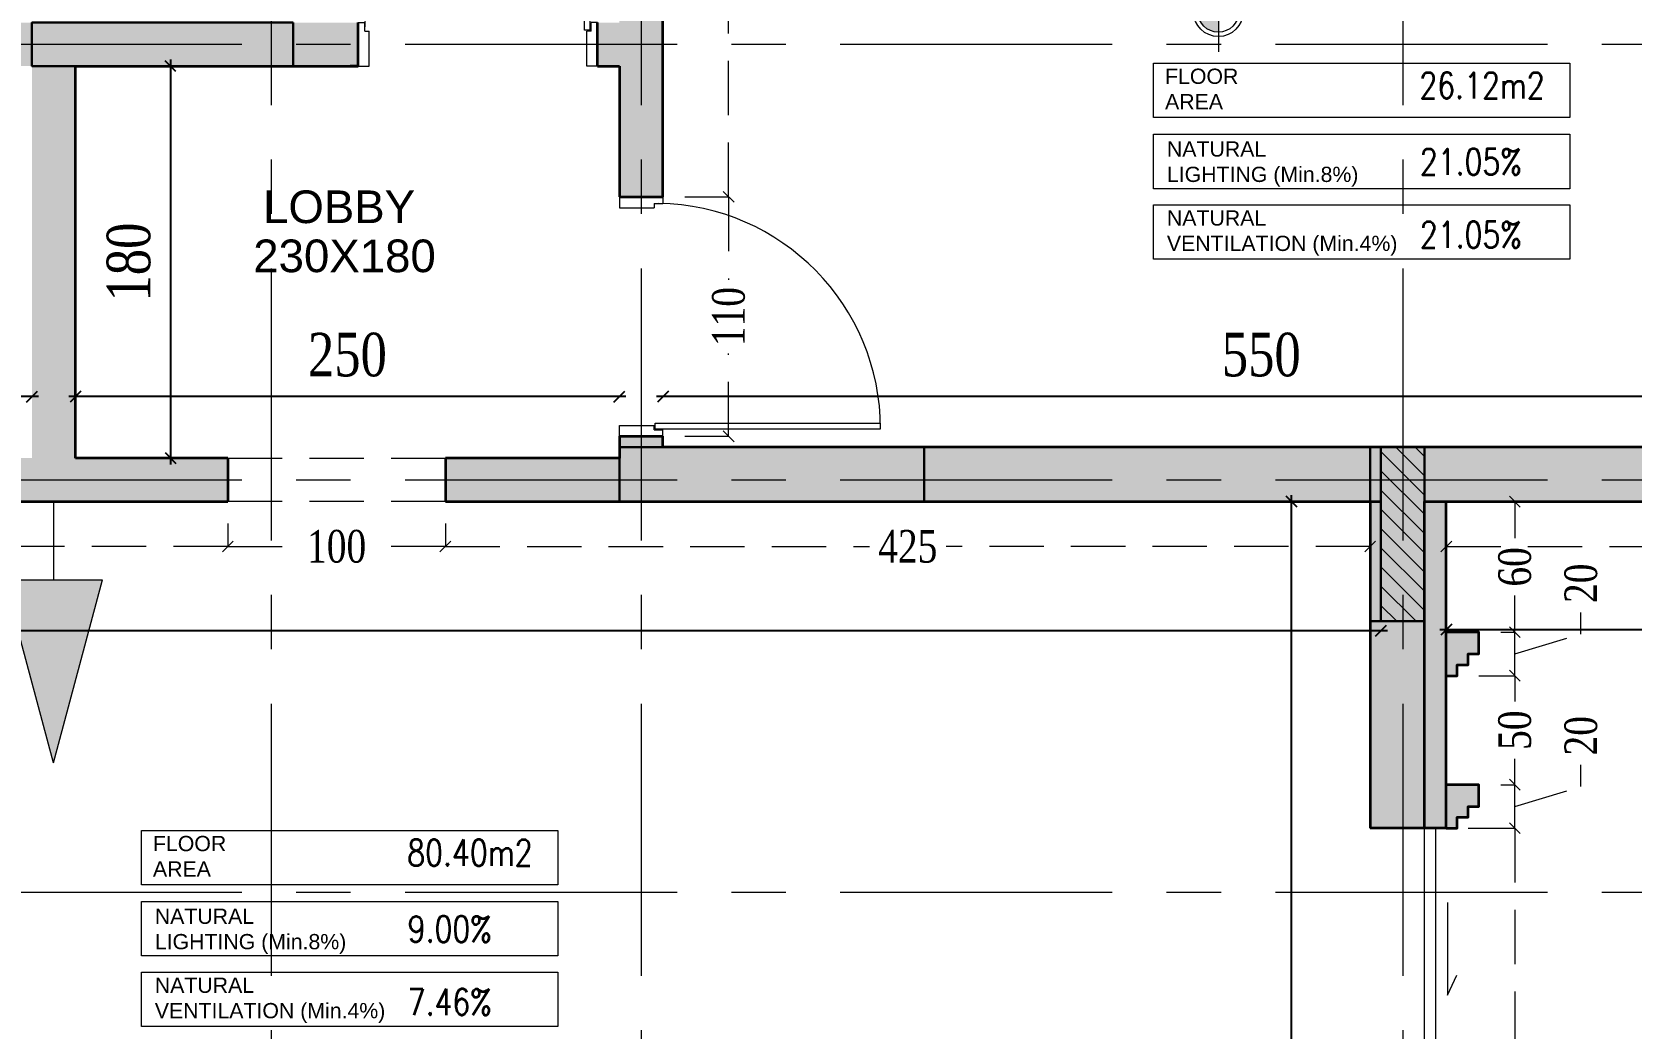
# Model space of a CAD drawing. Header units: inches. Extents: x -114 to 635, y -137 to 57.
# Drawn here: x 38.58 to 45.93, y 21.36 to 25.94 of the extents above; entities that cross this region are included whole.
import ezdxf
from ezdxf.enums import TextEntityAlignment as Align

# ---------------------------------------------------------------- set-up
doc = ezdxf.new("R2010")
doc.units = ezdxf.units.IN
doc.header["$MEASUREMENT"] = 0
doc.header["$PDMODE"] = 98
for name, pattern in [('( Hidden )', [0.375, 0.25, -0.125]), ('CENTER', [2, 1.25, -0.25, 0.25, -0.25]), ('CENTERX2', [4, 2.5, -0.5, 0.5, -0.5]), ('DASHED2', [0.375, 0.25, -0.125]), ('HIDDEN', [0.375, 0.25, -0.125])]:
    doc.linetypes.add(name, pattern=pattern)
doc.layers.get('0').update_dxf_attribs({"lineweight": 5})
doc.layers.get('Defpoints').update_dxf_attribs({"lineweight": 5})
for name, color, linetype, lineweight in [('.', 14, 'Continuous', 9), ('ARCHES', 1, 'HIDDEN', 5), ('COLUMNS HATCH', 1, 'Continuous', 5), ('DETAILS DIMENSION', 15, 'Continuous', 5), ('DOOR', 1, 'Continuous', 5), ('E-AX', 9, '( Hidden )', 0), ('E-C', 6, 'Continuous', 5), ('GENERAL TEXT', 4, 'Continuous', 5), ('HATCH', 15, 'Continuous', 0), ('LEVEL SYMBOL', 8, 'Continuous', 5), ('PROPOSED COLUMNS', 6, 'Continuous', 30), ('ROOM INFORMATION', 7, 'Continuous', 5), ('ROOMS DIMENSION', 3, 'Continuous', 5), ('TEXT ROOM INFORMATION', 1, 'Continuous', 5), ('WALL PROPOSED', 7, 'Continuous', 30), ('WINDOWS', 5, 'Continuous', 5)]:
    doc.layers.add(name, color=color, linetype=linetype, lineweight=lineweight)
doc.layers.add('ALARM', color=7, linetype='Continuous', lineweight=5, true_color=0xff0f0f)
doc.layers.add('AXIES', color=7, linetype='CENTER', lineweight=0, true_color=0x949596)
doc.styles.add('002-F.FLOOR PLAN$0$xref plans$0$ATTRIBUTE', font='BKANT.TTF')
doc.styles.add('ROMANS-TITLE', font='ROMANS.shx', dxfattribs={"width": 0.8})
doc.styles.add('ST', font='times.ttf', dxfattribs={"width": 0.8})
doc.styles.get("Standard").update_dxf_attribs({"font": 'arial.ttf'})
doc.styles.add('style4', font='times.ttf', dxfattribs={"width": 0.8})
doc.dimstyles.new('DIM100-2', dxfattribs={"dimtxt": 0.2, "dimasz": 0.05, "dimexe": 0.1, "dimexo": 0.1, "dimgap": 0.09, "dimtad": 1, "dimdec": 0, "dimlfac": 100, "dimzin": 0, "dimdsep": 46, "dimtxsty": 'style4', "dimblk1": 'OBLIQUE', "dimblk2": 'OBLIQUE', "dimsah": 1, "dimcen": 0.09, "dimdle": 0.03, "dimse1": 1, "dimse2": 1, "dimclrd": 256, "dimclrt": 256, "dimadec": 0, "dimazin": 0, "dimtfac": 1, "dimtdec": 0, "dimtix": 1, "dimtmove": 2, "dimatfit": 3, "dimldrblk": 'OBLIQUE', "dimfxl": 1, "dimtolj": 1, "dimtzin": 0, "dimarcsym": 0})
doc.dimstyles.new('RASH PLAN', dxfattribs={"dimtxt": 0.15, "dimasz": 0.05, "dimexe": 0, "dimexo": 0.1, "dimgap": 0.05, "dimtad": 0, "dimdec": 0, "dimlfac": 100, "dimzin": 0, "dimdsep": 46, "dimtxsty": 'ST', "dimblk": 'OBLIQUE', "dimcen": 0.09, "dimclrd": 200, "dimclre": 6, "dimclrt": 1, "dimadec": 0, "dimazin": 0, "dimtfac": 1, "dimtdec": 0, "dimtmove": 1, "dimatfit": 3, "dimldrblk": 'OBLIQUE', "dimfxl": 0, "dimtolj": 1, "dimtzin": 0, "dimlwd": -1, "dimlwe": -1, "dimarcsym": 0})

# ---------------------------------------------------------------- blocks, each defined once
blk = doc.blocks.new('_Oblique')
at = {"color": 0, "lineweight": -2}
blk.add_line((-0.5, -0.5), (0.5, 0.5), dxfattribs=at)
blk = doc.blocks.new('*D192')
at = {"layer": 'Defpoints', "color": 0, "transparency": 16777216}
for p in [(45.0787, 22.2791), (45.3938, 22.2791), (45.0787, 19.2799)]:
    blk.add_point(p, dxfattribs=at)
at = {"layer": 'DETAILS DIMENSION', "color": 6, "transparency": 16777216}
for p, q in [((45.1787, 22.2791), (45.3938, 22.2791)), ((45.1787, 19.2799), (45.3938, 19.2799))]:
    blk.add_line(p, q, dxfattribs=at)
at = {"layer": 'DETAILS DIMENSION', "color": 200, "linetype": 'DASHED2', "transparency": 16777216}
for p, q in [((45.3938, 22.2791), (45.3938, 20.9557)), ((45.3938, 19.2799), (45.3938, 20.6034))]:
    blk.add_line(p, q, dxfattribs=at)
at = {"layer": 'DETAILS DIMENSION', "color": 200, "transparency": 16777216, "xscale": 0.05, "yscale": 0.05, "zscale": 0.05}
for p, rotation in [((45.3938, 22.2791), 90), ((45.3938, 19.2799), 270)]:
    blk.add_blockref('_Oblique', p, dxfattribs=dict(at, rotation=rotation))
at = {"layer": 'DETAILS DIMENSION', "color": 1, "transparency": 16777216, "insert": (45.3938, 20.7795), "char_height": 0.15, "attachment_point": 5, "rotation": 90, "style": 'ST'}
blk.add_mtext('\\A1;300', dxfattribs=at)
blk = doc.blocks.new('*D193')
at = {"layer": 'Defpoints', "color": 0, "transparency": 16777216}
for p in [(45.2287, 22.4791), (45.3938, 22.4791), (45.0787, 22.2791)]:
    blk.add_point(p, dxfattribs=at)
at = {"layer": 'DETAILS DIMENSION', "color": 200, "linetype": 'DASHED2', "transparency": 16777216}
for p, q in [((45.6977, 22.4703), (45.6977, 22.5703)), ((45.3938, 22.2791), (45.3938, 22.4791)), ((45.3938, 22.3791), (45.6977, 22.4703))]:
    blk.add_line(p, q, dxfattribs=at)
at = {"layer": 'DETAILS DIMENSION', "color": 6, "transparency": 16777216}
for p, q in [((45.3287, 22.4791), (45.3938, 22.4791)), ((45.1787, 22.2791), (45.3938, 22.2791))]:
    blk.add_line(p, q, dxfattribs=at)
at = {"layer": 'DETAILS DIMENSION', "color": 200, "transparency": 16777216, "xscale": 0.05, "yscale": 0.05, "zscale": 0.05}
for p, rotation in [((45.3938, 22.4791), 90), ((45.3938, 22.2791), 270)]:
    blk.add_blockref('_Oblique', p, dxfattribs=dict(at, rotation=rotation))
at = {"layer": 'DETAILS DIMENSION', "color": 1, "transparency": 16777216, "insert": (45.6977, 22.7038), "char_height": 0.15, "attachment_point": 5, "rotation": 90, "style": 'ST'}
blk.add_mtext('\\A1;20', dxfattribs=at)
blk = doc.blocks.new('*D194')
at = {"layer": 'Defpoints', "color": 0, "transparency": 16777216}
for p in [(45.0787, 23.7796), (47.6785, 23.7796), (47.6785, 23.5732)]:
    blk.add_point(p, dxfattribs=at)
at = {"layer": 'DETAILS DIMENSION', "color": 6, "transparency": 16777216}
for p, q in [((45.0787, 23.6796), (45.0787, 23.5732)), ((47.6785, 23.6796), (47.6785, 23.5732))]:
    blk.add_line(p, q, dxfattribs=at)
at = {"layer": 'DETAILS DIMENSION', "color": 200, "linetype": 'DASHED2', "transparency": 16777216}
for p, q in [((45.0787, 23.5732), (46.2008, 23.5732)), ((47.6785, 23.5732), (46.5565, 23.5732))]:
    blk.add_line(p, q, dxfattribs=at)
at = {"layer": 'DETAILS DIMENSION', "color": 200, "transparency": 16777216, "xscale": 0.05, "yscale": 0.05, "zscale": 0.05, "rotation": 180}
blk.add_blockref('_Oblique', (45.0787, 23.5732), dxfattribs=at)
at = {"layer": 'DETAILS DIMENSION', "color": 200, "transparency": 16777216, "xscale": 0.05, "yscale": 0.05, "zscale": 0.05}
blk.add_blockref('_Oblique', (47.6785, 23.5732), dxfattribs=at)
at = {"layer": 'DETAILS DIMENSION', "color": 1, "transparency": 16777216, "insert": (46.3786, 23.5732), "char_height": 0.15, "attachment_point": 5, "style": 'ST'}
blk.add_mtext('\\A1;260', dxfattribs=at)
blk = doc.blocks.new('*D219')
at = {"layer": 'Defpoints', "color": 0, "transparency": 16777216}
for p in [(41.4786, 24.2618), (41.4786, 24.0296), (46.9785, 24.0296)]:
    blk.add_point(p, dxfattribs=at)
at = {"layer": 'ROOMS DIMENSION', "linetype": 'Continuous', "lineweight": -2, "transparency": 16777216}
blk.add_line((47.0085, 24.2618), (41.4486, 24.2618), dxfattribs=at)
at = {"layer": 'ROOMS DIMENSION', "lineweight": -2, "transparency": 16777216, "xscale": 0.05, "yscale": 0.05, "zscale": 0.05, "rotation": 180}
blk.add_blockref('_Oblique', (41.4786, 24.2618), dxfattribs=at)
at = {"layer": 'ROOMS DIMENSION', "lineweight": -2, "transparency": 16777216, "xscale": 0.05, "yscale": 0.05, "zscale": 0.05}
blk.add_blockref('_Oblique', (46.9785, 24.2618), dxfattribs=at)
at = {"layer": 'ROOMS DIMENSION', "transparency": 16777216, "insert": (44.2285, 24.4536), "char_height": 0.2, "attachment_point": 5, "style": 'style4'}
blk.add_mtext('\\A1;550', dxfattribs=at)
blk = doc.blocks.new('*D220')
at = {"layer": 'Defpoints', "color": 0, "transparency": 16777216}
for p in [(38.7789, 24.2618), (38.7789, 23.9796), (41.2786, 23.9796)]:
    blk.add_point(p, dxfattribs=at)
at = {"layer": 'ROOMS DIMENSION', "linetype": 'Continuous', "lineweight": -2, "transparency": 16777216}
blk.add_line((41.3086, 24.2618), (38.7489, 24.2618), dxfattribs=at)
at = {"layer": 'ROOMS DIMENSION', "lineweight": -2, "transparency": 16777216, "xscale": 0.05, "yscale": 0.05, "zscale": 0.05, "rotation": 180}
blk.add_blockref('_Oblique', (38.7789, 24.2618), dxfattribs=at)
at = {"layer": 'ROOMS DIMENSION', "lineweight": -2, "transparency": 16777216, "xscale": 0.05, "yscale": 0.05, "zscale": 0.05}
blk.add_blockref('_Oblique', (41.2786, 24.2618), dxfattribs=at)
at = {"layer": 'ROOMS DIMENSION', "transparency": 16777216, "insert": (40.0287, 24.4536), "char_height": 0.2, "attachment_point": 5, "style": 'style4'}
blk.add_mtext('\\A1;250', dxfattribs=at)
blk = doc.blocks.new('*D221')
at = {"layer": 'Defpoints', "color": 0, "transparency": 16777216}
for p in [(36.2784, 24.2618), (36.2784, 24.0296), (38.5789, 23.9796)]:
    blk.add_point(p, dxfattribs=at)
at = {"layer": 'ROOMS DIMENSION', "linetype": 'Continuous', "lineweight": -2, "transparency": 16777216}
blk.add_line((38.6089, 24.2618), (36.2484, 24.2618), dxfattribs=at)
at = {"layer": 'ROOMS DIMENSION', "lineweight": -2, "transparency": 16777216, "xscale": 0.05, "yscale": 0.05, "zscale": 0.05, "rotation": 180}
blk.add_blockref('_Oblique', (36.2784, 24.2618), dxfattribs=at)
at = {"layer": 'ROOMS DIMENSION', "lineweight": -2, "transparency": 16777216, "xscale": 0.05, "yscale": 0.05, "zscale": 0.05}
blk.add_blockref('_Oblique', (38.5789, 24.2618), dxfattribs=at)
at = {"layer": 'ROOMS DIMENSION', "transparency": 16777216, "insert": (37.4287, 24.4536), "char_height": 0.2, "attachment_point": 5, "style": 'style4'}
blk.add_mtext('\\A1;230', dxfattribs=at)
blk = doc.blocks.new('*D250')
at = {"layer": 'Defpoints', "color": 0, "transparency": 16777216}
for p in [(40.479, 23.7796), (44.7288, 23.7796), (40.479, 23.5732)]:
    blk.add_point(p, dxfattribs=at)
at = {"layer": 'DETAILS DIMENSION', "color": 6, "transparency": 16777216}
for p, q in [((40.479, 23.6796), (40.479, 23.5732)), ((44.7288, 23.6796), (44.7288, 23.5732))]:
    blk.add_line(p, q, dxfattribs=at)
at = {"layer": 'DETAILS DIMENSION', "color": 200, "linetype": 'DASHED2', "transparency": 16777216}
for p, q in [((40.479, 23.5732), (42.4282, 23.5732)), ((44.7288, 23.5732), (42.7795, 23.5732))]:
    blk.add_line(p, q, dxfattribs=at)
at = {"layer": 'DETAILS DIMENSION', "color": 200, "transparency": 16777216, "xscale": 0.05, "yscale": 0.05, "zscale": 0.05, "rotation": 180}
blk.add_blockref('_Oblique', (40.479, 23.5732), dxfattribs=at)
at = {"layer": 'DETAILS DIMENSION', "color": 200, "transparency": 16777216, "xscale": 0.05, "yscale": 0.05, "zscale": 0.05}
blk.add_blockref('_Oblique', (44.7288, 23.5732), dxfattribs=at)
at = {"layer": 'DETAILS DIMENSION', "color": 1, "transparency": 16777216, "insert": (42.6039, 23.5732), "char_height": 0.15, "attachment_point": 5, "style": 'ST'}
blk.add_mtext('\\A1;425', dxfattribs=at)
blk = doc.blocks.new('*D251')
at = {"layer": 'Defpoints', "color": 0, "transparency": 16777216}
for p in [(39.479, 23.7796), (40.479, 23.7796), (39.479, 23.5732)]:
    blk.add_point(p, dxfattribs=at)
at = {"layer": 'DETAILS DIMENSION', "color": 6, "transparency": 16777216}
for p, q in [((39.479, 23.6796), (39.479, 23.5732)), ((40.479, 23.6796), (40.479, 23.5732))]:
    blk.add_line(p, q, dxfattribs=at)
at = {"layer": 'DETAILS DIMENSION', "color": 200, "linetype": 'DASHED2', "transparency": 16777216}
for p, q in [((39.479, 23.5732), (39.8096, 23.5732)), ((40.479, 23.5732), (40.1483, 23.5732))]:
    blk.add_line(p, q, dxfattribs=at)
at = {"layer": 'DETAILS DIMENSION', "color": 200, "transparency": 16777216, "xscale": 0.05, "yscale": 0.05, "zscale": 0.05, "rotation": 180}
blk.add_blockref('_Oblique', (39.479, 23.5732), dxfattribs=at)
at = {"layer": 'DETAILS DIMENSION', "color": 200, "transparency": 16777216, "xscale": 0.05, "yscale": 0.05, "zscale": 0.05}
blk.add_blockref('_Oblique', (40.479, 23.5732), dxfattribs=at)
at = {"layer": 'DETAILS DIMENSION', "color": 1, "transparency": 16777216, "insert": (39.979, 23.5732), "char_height": 0.15, "attachment_point": 5, "style": 'ST'}
blk.add_mtext('\\A1;100', dxfattribs=at)
blk = doc.blocks.new('*D252')
at = {"layer": 'Defpoints', "color": 0, "transparency": 16777216}
for p in [(36.0784, 23.7796), (39.479, 23.7796), (36.0784, 23.5732)]:
    blk.add_point(p, dxfattribs=at)
at = {"layer": 'DETAILS DIMENSION', "color": 6, "transparency": 16777216}
for p, q in [((36.0784, 23.6796), (36.0784, 23.5732)), ((39.479, 23.6796), (39.479, 23.5732))]:
    blk.add_line(p, q, dxfattribs=at)
at = {"layer": 'DETAILS DIMENSION', "color": 200, "linetype": 'DASHED2', "transparency": 16777216}
for p, q in [((36.0784, 23.5732), (37.6026, 23.5732)), ((39.479, 23.5732), (37.9548, 23.5732))]:
    blk.add_line(p, q, dxfattribs=at)
at = {"layer": 'DETAILS DIMENSION', "color": 200, "transparency": 16777216, "xscale": 0.05, "yscale": 0.05, "zscale": 0.05, "rotation": 180}
blk.add_blockref('_Oblique', (36.0784, 23.5732), dxfattribs=at)
at = {"layer": 'DETAILS DIMENSION', "color": 200, "transparency": 16777216, "xscale": 0.05, "yscale": 0.05, "zscale": 0.05}
blk.add_blockref('_Oblique', (39.479, 23.5732), dxfattribs=at)
at = {"layer": 'DETAILS DIMENSION', "color": 1, "transparency": 16777216, "insert": (37.7787, 23.5732), "char_height": 0.15, "attachment_point": 5, "style": 'ST'}
blk.add_mtext('\\A1;340', dxfattribs=at)
blk = doc.blocks.new('*D311')
at = {"layer": 'Defpoints', "color": 0, "transparency": 16777216}
for p in [(31.3786, 23.7796), (44.7787, 23.7796), (44.7787, 23.1867)]:
    blk.add_point(p, dxfattribs=at)
at = {"layer": 'ROOMS DIMENSION', "linetype": 'Continuous', "lineweight": -2, "transparency": 16777216}
blk.add_line((31.3486, 23.1867), (44.8087, 23.1867), dxfattribs=at)
at = {"layer": 'ROOMS DIMENSION', "lineweight": -2, "transparency": 16777216, "xscale": 0.05, "yscale": 0.05, "zscale": 0.05, "rotation": 180}
blk.add_blockref('_Oblique', (31.3786, 23.1867), dxfattribs=at)
at = {"layer": 'ROOMS DIMENSION', "lineweight": -2, "transparency": 16777216, "xscale": 0.05, "yscale": 0.05, "zscale": 0.05}
blk.add_blockref('_Oblique', (44.7787, 23.1867), dxfattribs=at)
at = {"layer": 'ROOMS DIMENSION', "transparency": 16777216, "insert": (38.0787, 23.3785), "char_height": 0.2, "attachment_point": 5, "style": 'style4'}
blk.add_mtext('\\A1;1340', dxfattribs=at)
blk = doc.blocks.new('*D312')
at = {"layer": 'Defpoints', "color": 0, "transparency": 16777216}
for p in [(44.3676, 23.7796), (44.7787, 23.7796), (44.7787, 17.7794)]:
    blk.add_point(p, dxfattribs=at)
at = {"layer": 'ROOMS DIMENSION', "linetype": 'Continuous', "lineweight": -2, "transparency": 16777216}
blk.add_line((44.3676, 17.7494), (44.3676, 23.8096), dxfattribs=at)
at = {"layer": 'ROOMS DIMENSION', "lineweight": -2, "transparency": 16777216, "xscale": 0.05, "yscale": 0.05, "zscale": 0.05}
for p, rotation in [((44.3676, 23.7796), 90), ((44.3676, 17.7794), 270)]:
    blk.add_blockref('_Oblique', p, dxfattribs=dict(at, rotation=rotation))
at = {"layer": 'ROOMS DIMENSION', "transparency": 16777216, "insert": (44.1758, 20.7795), "char_height": 0.2, "attachment_point": 5, "rotation": 90, "style": 'style4'}
blk.add_mtext('\\A1;600', dxfattribs=at)
blk = doc.blocks.new('*D334')
at = {"layer": 'Defpoints', "color": 0, "transparency": 16777216}
for p in [(38.4202, 25.7801), (38.5789, 25.7801), (38.5789, 23.9796)]:
    blk.add_point(p, dxfattribs=at)
at = {"layer": 'ROOMS DIMENSION', "linetype": 'Continuous', "lineweight": -2, "transparency": 16777216}
blk.add_line((38.4202, 23.9496), (38.4202, 25.8101), dxfattribs=at)
at = {"layer": 'ROOMS DIMENSION', "lineweight": -2, "transparency": 16777216, "xscale": 0.05, "yscale": 0.05, "zscale": 0.05}
for p, rotation in [((38.4202, 25.7801), 90), ((38.4202, 23.9796), 270)]:
    blk.add_blockref('_Oblique', p, dxfattribs=dict(at, rotation=rotation))
at = {"layer": 'ROOMS DIMENSION', "transparency": 16777216, "insert": (38.2284, 24.8799), "char_height": 0.2, "attachment_point": 5, "rotation": 90, "style": 'style4'}
blk.add_mtext('\\A1;180', dxfattribs=at)
blk = doc.blocks.new('*D335')
at = {"layer": 'Defpoints', "color": 0, "transparency": 16777216}
for p in [(38.7789, 25.7801), (38.7789, 23.9796), (39.2155, 23.9796)]:
    blk.add_point(p, dxfattribs=at)
at = {"layer": 'ROOMS DIMENSION', "linetype": 'Continuous', "lineweight": -2, "transparency": 16777216}
blk.add_line((39.2155, 25.8101), (39.2155, 23.9496), dxfattribs=at)
at = {"layer": 'ROOMS DIMENSION', "lineweight": -2, "transparency": 16777216, "xscale": 0.05, "yscale": 0.05, "zscale": 0.05}
for p, rotation in [((39.2155, 25.7801), 90), ((39.2155, 23.9796), 270)]:
    blk.add_blockref('_Oblique', p, dxfattribs=dict(at, rotation=rotation))
at = {"layer": 'ROOMS DIMENSION', "transparency": 16777216, "insert": (39.0238, 24.8799), "char_height": 0.2, "attachment_point": 5, "rotation": 90, "style": 'style4'}
blk.add_mtext('\\A1;180', dxfattribs=at)
blk = doc.blocks.new('*D339')
at = {"layer": 'Defpoints', "color": 0, "transparency": 16777216}
for p in [(41.4786, 28.7794), (41.7806, 28.7794), (41.4786, 25.1795)]:
    blk.add_point(p, dxfattribs=at)
at = {"layer": 'DETAILS DIMENSION', "color": 6, "transparency": 16777216}
for p, q in [((41.5786, 28.7794), (41.7806, 28.7794)), ((41.5786, 25.1795), (41.7806, 25.1795))]:
    blk.add_line(p, q, dxfattribs=at)
at = {"layer": 'DETAILS DIMENSION', "color": 200, "linetype": 'DASHED2', "transparency": 16777216}
for p, q in [((41.7806, 28.7794), (41.7806, 27.1556)), ((41.7806, 25.1795), (41.7806, 26.8033))]:
    blk.add_line(p, q, dxfattribs=at)
at = {"layer": 'DETAILS DIMENSION', "color": 200, "transparency": 16777216, "xscale": 0.05, "yscale": 0.05, "zscale": 0.05}
for p, rotation in [((41.7806, 28.7794), 90), ((41.7806, 25.1795), 270)]:
    blk.add_blockref('_Oblique', p, dxfattribs=dict(at, rotation=rotation))
at = {"layer": 'DETAILS DIMENSION', "color": 1, "transparency": 16777216, "insert": (41.7806, 26.9795), "char_height": 0.15, "attachment_point": 5, "rotation": 90, "style": 'ST'}
blk.add_mtext('\\A1;360', dxfattribs=at)
blk = doc.blocks.new('*D340')
at = {"layer": 'Defpoints', "color": 0, "transparency": 16777216}
for p in [(41.4786, 25.1795), (41.4786, 24.0795), (41.7806, 24.0795)]:
    blk.add_point(p, dxfattribs=at)
at = {"layer": 'DETAILS DIMENSION', "color": 6, "transparency": 16777216}
for p, q in [((41.5786, 25.1795), (41.7806, 25.1795)), ((41.5786, 24.0795), (41.7806, 24.0795))]:
    blk.add_line(p, q, dxfattribs=at)
at = {"layer": 'DETAILS DIMENSION', "color": 200, "linetype": 'DASHED2', "transparency": 16777216}
for p, q in [((41.7806, 25.1795), (41.7806, 24.7988)), ((41.7806, 24.0795), (41.7806, 24.4601))]:
    blk.add_line(p, q, dxfattribs=at)
at = {"layer": 'DETAILS DIMENSION', "color": 200, "transparency": 16777216, "xscale": 0.05, "yscale": 0.05, "zscale": 0.05}
for p, rotation in [((41.7806, 25.1795), 90), ((41.7806, 24.0795), 270)]:
    blk.add_blockref('_Oblique', p, dxfattribs=dict(at, rotation=rotation))
at = {"layer": 'DETAILS DIMENSION', "color": 1, "transparency": 16777216, "insert": (41.7806, 24.6295), "char_height": 0.15, "attachment_point": 5, "rotation": 90, "style": 'ST'}
blk.add_mtext('\\A1;110', dxfattribs=at)
blk = doc.blocks.new('002-F.FLOOR PLAN$0$xref plans$0$LVL-PL')
h = blk.add_hatch(color=256)
h.paths.add_polyline_path([(0, 0.1233), (0, 0), (0.1233, 0, 0.414214)])
h.paths.add_polyline_path([(0, 0), (-0.1233, 0, 0.414214), (0, -0.1233)])
for p, q in [((0, 0.2424), (0, -0.2424)), ((0.2, 0), (-0.2424, 0)), ((0, 0), (0.8648, 0))]:
    blk.add_line(p, q)
for radius in [0.15, 0.1233]:
    blk.add_circle((0, 0), radius)
at = {"style": '002-F.FLOOR PLAN$0$xref plans$0$ATTRIBUTE', "width": 0.75, "flags": 12}
for tag, p in [('LEVEL', (0.517, 0.1508)), ('POSITION', (0.517, -0.1541))]:
    blk.add_attdef(tag, text='', height=0.2, dxfattribs=at).set_placement(p, align=Align.MIDDLE)
blk = doc.blocks.new('*U1151')
for p, q in [((1640, 63.6), (1640, 1096.8)), ((1665, 63.6), (1665, 1098.6)), ((600, 98.6), (630, 98.6)), ((630, 58.6), (630, 98.6)), ((1670, 58.6), (1670, 98.6)), ((1700, 98.6), (1670, 98.6)), ((630, 58.6), (650, 58.6)), ((650, -101.4), (650, 58.6)), ((1665, 63.6), (1640, 63.6)), ((1650, -101.4), (1650, 58.6)), ((1670, 58.6), (1650, 58.6)), ((600, -101.4), (650, -101.4)), ((1700, -101.4), (1650, -101.4))]:
    blk.add_line(p, q)
blk.add_arc((1665.1, 63.5), 1035.2, 90.00381, 179.16045)
blk = doc.blocks.new('*D945')
at = {"layer": 'Defpoints', "color": 0, "transparency": 16777216}
for p in [(45.0787, 23.7796), (50.3796, 23.7796), (50.3796, 23.1916)]:
    blk.add_point(p, dxfattribs=at)
at = {"layer": 'ROOMS DIMENSION', "linetype": 'Continuous', "lineweight": -2, "transparency": 16777216}
blk.add_line((45.0487, 23.1916), (50.4096, 23.1916), dxfattribs=at)
at = {"layer": 'ROOMS DIMENSION', "lineweight": -2, "transparency": 16777216, "xscale": 0.05, "yscale": 0.05, "zscale": 0.05, "rotation": 180}
blk.add_blockref('_Oblique', (45.0787, 23.1916), dxfattribs=at)
at = {"layer": 'ROOMS DIMENSION', "lineweight": -2, "transparency": 16777216, "xscale": 0.05, "yscale": 0.05, "zscale": 0.05}
blk.add_blockref('_Oblique', (50.3796, 23.1916), dxfattribs=at)
at = {"layer": 'ROOMS DIMENSION', "transparency": 16777216, "insert": (47.7292, 23.3833), "char_height": 0.2, "attachment_point": 5, "style": 'style4'}
blk.add_mtext('\\A1;530', dxfattribs=at)
blk = doc.blocks.new('DASLASDLASLDASLASDLASLQWELQWELQWELQWELQ')
at = {"layer": 'AXIES', "linetype": 'CENTERX2', "ltscale": 0.5}
for p, q in [((39.6784, -578.2063), (39.6784, -610.1736)), ((41.3786, -578.2063), (41.3786, -610.1736)), ((44.8787, -578.2063), (44.8787, -610.1736)), ((20.2934, -587.1767), (52.6834, -587.1767)), ((20.2934, -589.1776), (52.6834, -589.1776)), ((20.2934, -591.072), (52.6834, -591.072))]:
    blk.add_line(p, q, dxfattribs=at)
blk = doc.blocks.new('QWEQWLDASLLDLQLEQWLDASLELQWLQELQWLE')
at = {"layer": '.'}
h = blk.add_hatch(dxfattribs=at)
h.set_pattern_fill('ANSI31', color=9, scale=0.5, angle=90)
h.set_pattern_definition([(135, (-50.72994, 2.49188), (-0.044194174, -0.044194174), [])])
h.paths.add_polyline_path([(947.3902, -49.0705), (947.5903, -49.0705), (947.5903, -49.8705), (947.3902, -49.8705)])
at = {"layer": 'COLUMNS HATCH', "ltscale": 300}
for points in [[(942.3904, -47.12), (942.3904, -47.32), (941.1904, -47.32), (941.1904, -47.12)], [(945.2901, -49.0705), (945.2901, -49.3205), (943.8901, -49.3205), (943.8901, -49.0705)], [(947.3403, -49.0705), (947.5903, -49.0705), (947.5903, -49.8705), (947.3403, -49.8705)]]:
    blk.add_hatch(color=256, dxfattribs=at).paths.add_polyline_path(points)
at = {"layer": 'PROPOSED COLUMNS'}
for points in [[(942.3904, -47.12), (942.3904, -47.32), (941.1904, -47.32), (941.1904, -47.12)], [(945.2901, -49.0705), (945.2901, -49.3205), (943.8901, -49.3205), (943.8901, -49.0705)], [(947.3403, -49.0705), (947.5903, -49.0705), (947.5903, -49.8705), (947.3403, -49.8705)], [(947.3902, -49.0705), (947.5903, -49.0705), (947.5903, -49.8705), (947.3902, -49.8705)]]:
    blk.add_lwpolyline(points, close=True, dxfattribs=at)
blk = doc.blocks.new('Room Info')
at = {"layer": 'TEXT ROOM INFORMATION', "ltscale": 5}
for tag, p in [('FLR_AREA', (17, 833.5)), ('NAT_LIGHT', (19, 482.5)), ('NAT_VENT', (19, 147.5))]:
    blk.add_attdef(tag, p, '', height=180, dxfattribs=at)
blk = doc.blocks.new('*D1035')
at = {"layer": 'Defpoints', "color": 0, "transparency": 16777216}
for p in [(45.1288, 22.9796), (45.3938, 22.9796), (45.2287, 22.4791)]:
    blk.add_point(p, dxfattribs=at)
at = {"layer": 'DETAILS DIMENSION', "color": 6, "transparency": 16777216}
for p, q in [((45.2288, 22.9796), (45.3938, 22.9796)), ((45.3287, 22.4791), (45.3938, 22.4791))]:
    blk.add_line(p, q, dxfattribs=at)
at = {"layer": 'DETAILS DIMENSION', "color": 200, "linetype": 'DASHED2', "transparency": 16777216}
for p, q in [((45.3938, 22.9796), (45.3938, 22.8606)), ((45.3938, 22.4791), (45.3938, 22.5982))]:
    blk.add_line(p, q, dxfattribs=at)
at = {"layer": 'DETAILS DIMENSION', "color": 200, "transparency": 16777216, "xscale": 0.05, "yscale": 0.05, "zscale": 0.05}
for p, rotation in [((45.3938, 22.9796), 90), ((45.3938, 22.4791), 270)]:
    blk.add_blockref('_Oblique', p, dxfattribs=dict(at, rotation=rotation))
at = {"layer": 'DETAILS DIMENSION', "color": 1, "transparency": 16777216, "insert": (45.3938, 22.7294), "char_height": 0.15, "attachment_point": 5, "rotation": 90, "style": 'ST'}
blk.add_mtext('\\A1;50', dxfattribs=at)
blk = doc.blocks.new('*D1036')
at = {"layer": 'Defpoints', "color": 0, "transparency": 16777216}
for p in [(45.2288, 23.1796), (45.3938, 23.1796), (45.1288, 22.9796)]:
    blk.add_point(p, dxfattribs=at)
at = {"layer": 'DETAILS DIMENSION', "color": 200, "linetype": 'DASHED2', "transparency": 16777216}
for p, q in [((45.6977, 23.1708), (45.6977, 23.2708)), ((45.3938, 22.9796), (45.3938, 23.1796)), ((45.3938, 23.0796), (45.6977, 23.1708))]:
    blk.add_line(p, q, dxfattribs=at)
at = {"layer": 'DETAILS DIMENSION', "color": 6, "transparency": 16777216}
for p, q in [((45.3288, 23.1796), (45.3938, 23.1796)), ((45.2288, 22.9796), (45.3938, 22.9796))]:
    blk.add_line(p, q, dxfattribs=at)
at = {"layer": 'DETAILS DIMENSION', "color": 200, "transparency": 16777216, "xscale": 0.05, "yscale": 0.05, "zscale": 0.05}
for p, rotation in [((45.3938, 23.1796), 90), ((45.3938, 22.9796), 270)]:
    blk.add_blockref('_Oblique', p, dxfattribs=dict(at, rotation=rotation))
at = {"layer": 'DETAILS DIMENSION', "color": 1, "transparency": 16777216, "insert": (45.6977, 23.4043), "char_height": 0.15, "attachment_point": 5, "rotation": 90, "style": 'ST'}
blk.add_mtext('\\A1;20', dxfattribs=at)
blk = doc.blocks.new('*D1037')
at = {"layer": 'Defpoints', "color": 0, "transparency": 16777216}
for p in [(45.0787, 23.7796), (45.3938, 23.7796), (45.2288, 23.1796)]:
    blk.add_point(p, dxfattribs=at)
at = {"layer": 'DETAILS DIMENSION', "color": 6, "transparency": 16777216}
for p, q in [((45.1787, 23.7796), (45.3938, 23.7796)), ((45.3288, 23.1796), (45.3938, 23.1796))]:
    blk.add_line(p, q, dxfattribs=at)
at = {"layer": 'DETAILS DIMENSION', "color": 200, "linetype": 'DASHED2', "transparency": 16777216}
for p, q in [((45.3938, 23.7796), (45.3938, 23.6113)), ((45.3938, 23.1796), (45.3938, 23.348))]:
    blk.add_line(p, q, dxfattribs=at)
at = {"layer": 'DETAILS DIMENSION', "color": 200, "transparency": 16777216, "xscale": 0.05, "yscale": 0.05, "zscale": 0.05}
for p, rotation in [((45.3938, 23.7796), 90), ((45.3938, 23.1796), 270)]:
    blk.add_blockref('_Oblique', p, dxfattribs=dict(at, rotation=rotation))
at = {"layer": 'DETAILS DIMENSION', "color": 1, "transparency": 16777216, "insert": (45.3938, 23.4796), "char_height": 0.15, "attachment_point": 5, "rotation": 90, "style": 'ST'}
blk.add_mtext('\\A1;60', dxfattribs=at)
blk = doc.blocks.new('FIRE EXTINGUISHER')
at = {"transparency": 33554559}
h = blk.add_hatch(color=256, dxfattribs=at)
h.dxf.hatch_style = 1
h.paths.add_polyline_path([(165310.7, -106760.4), (164960.7, -106666.6), (164960.7, -106854.2)])
for p, q in [((164810.7, -106860.4), (164810.7, -106660.4)), ((164960.7, -106854.2), (164960.7, -106666.6)), ((165310.7, -106760.4), (164960.7, -106666.6)), ((164810.7, -106760.4), (164960.7, -106760.4)), ((165310.7, -106760.4), (164960.7, -106854.2))]:
    blk.add_line(p, q)

msp = doc.modelspace()

# ---------------------------------------------------------------- hatches: boundary and pattern name
at = {"layer": 'HATCH', "true_color": 0x939598}
h = msp.add_hatch(color=252, dxfattribs=at)
h.dxf.hatch_style = 1
h.paths.add_polyline_path([(34.6793, 31.1805), (33.029, 31.1805), (33.029, 30.9805), (33.8791, 30.9805), (33.8791, 25.9801), (31.3796, 25.9801), (31.3796, 26.5797), (31.1796, 26.5797), (31.1796, 25.9801), (26.9785, 25.9805), (26.9785, 25.7805), (27.0786, 25.7801), (27.0786, 25.5811), (27.1936, 25.5811), (27.2786, 25.5811), (27.2786, 25.7801), (33.0786, 25.7801), (33.0786, 23.9796), (32.8786, 23.9796), (32.8786, 23.7796), (33.2786, 23.7796), (33.2786, 23.9796), (33.2786, 25.7801), (36.0784, 25.7801), (36.0784, 24.9796), (36.1634, 24.9796), (36.2784, 24.9796), (36.2784, 25.7801), (38.5789, 25.7801), (38.5789, 23.9796), (36.2784, 23.9796), (36.2784, 24.0796), (36.1634, 24.0796), (36.0784, 24.0796), (36.0784, 23.9796), (36.0784, 23.7796), (39.479, 23.7796), (39.479, 23.9796), (38.7789, 23.9796), (38.7789, 25.7801), (40.0784, 25.7801), (40.0784, 25.9801), (36.2787, 25.9801), (36.2787, 26.5797), (36.0787, 26.5797), (36.0787, 25.9801), (34.0791, 25.9801), (34.0791, 27.98), (35.0783, 27.98), (35.0783, 28.065), (35.0783, 28.18), (34.0791, 28.18), (34.0791, 30.9805), (34.6793, 30.9805)])
h = msp.add_hatch(color=252, dxfattribs=at)
h.dxf.hatch_style = 1
h.paths.add_polyline_path([(47.1785, 31.1805), (40.0282, 31.1805), (40.0282, 30.9805), (41.2786, 30.9805), (41.2786, 25.9801), (41.1784, 25.9801), (41.1784, 25.8951), (41.1784, 25.7801), (41.2786, 25.7801), (41.2786, 25.1795), (41.4786, 25.1795), (41.4786, 28.7794), (42.1786, 28.7794), (42.1786, 28.9794), (41.4786, 28.9794), (41.4786, 30.9805), (43.9788, 30.9805), (43.9788, 29.9822), (44.0638, 29.9822), (44.1788, 29.9822), (44.1788, 30.9805), (46.9785, 30.9805), (46.9785, 30.3796), (47.1785, 30.3796), (47.1785, 30.9805)])
h = msp.add_hatch(color=252, dxfattribs=at)
h.dxf.hatch_style = 1
h.paths.add_polyline_path([(47.6285, 24.5796), (47.5785, 24.5796), (47.2785, 24.5796), (47.2785, 25.1299), (47.1785, 25.1299), (47.1785, 24.4796), (47.5785, 24.4796), (47.5785, 23.8796), (47.1785, 23.8796), (47.1785, 24.4796), (47.1785, 25.1299), (46.9785, 25.1299), (46.9785, 24.0296), (41.4786, 24.0296), (41.4786, 24.0795), (41.3936, 24.0795), (41.2786, 24.0795), (41.2786, 23.9796), (40.479, 23.9796), (40.479, 23.7796), (44.7288, 23.7796), (44.7288, 22.2791), (44.9787, 22.2791), (44.9787, 23.7796), (47.1785, 23.7796), (47.6785, 23.7796), (47.6785, 24.3796), (47.7285, 24.3796), (47.7285, 24.4796), (47.6785, 24.4796), (47.6785, 24.5296), (47.6285, 24.5296)])
h = msp.add_hatch(color=252, dxfattribs=at)
h.dxf.hatch_style = 1
h.paths.add_polyline_path([(45.0787, 23.7796), (44.9787, 23.7796), (44.9787, 22.2791), (45.0787, 22.2791)])
h = msp.add_hatch(color=252, dxfattribs=at)
h.dxf.hatch_style = 1
h.paths.add_polyline_path([(45.2287, 23.1796), (45.0787, 23.1796), (45.0787, 22.9796), (45.1287, 22.9796), (45.1287, 23.0296), (45.1787, 23.0296), (45.1787, 23.0796), (45.2287, 23.0796)])
h = msp.add_hatch(color=252, dxfattribs=at)
h.dxf.hatch_style = 1
h.paths.add_polyline_path([(45.2287, 22.4791), (45.0787, 22.4791), (45.0787, 22.2791), (45.1287, 22.2791), (45.1287, 22.3291), (45.1787, 22.3291), (45.1787, 22.3791), (45.2287, 22.3791)])

# ---------------------------------------------------------------- linework, layer by layer
at = {"layer": 'ARCHES'}
for p, q in [((39.479, 23.9796), (40.479, 23.9796)), ((40.479, 23.7796), (39.479, 23.7796))]:
    msp.add_line(p, q, dxfattribs=at)
at = {"layer": 'ROOM INFORMATION', "ltscale": 5}
for points in [[(43.7337, 25.7937), (45.6471, 25.7937), (45.6471, 25.5437), (43.7337, 25.5437)], [(43.7337, 25.4672), (45.6471, 25.4672), (45.6471, 25.2172), (43.7337, 25.2172)], [(43.7337, 25.1432), (45.6471, 25.1432), (45.6471, 24.8932), (43.7337, 24.8932)], [(39.0823, 22.2687), (40.9957, 22.2687), (40.9957, 22.0187), (39.0823, 22.0187)], [(39.0823, 21.9422), (40.9957, 21.9422), (40.9957, 21.6922), (39.0823, 21.6922)], [(39.0823, 21.6182), (40.9957, 21.6182), (40.9957, 21.3682), (39.0823, 21.3682)]]:
    msp.add_lwpolyline(points, close=True, dxfattribs=at)
at = {"layer": 'WALL PROPOSED', "linetype": 'Continuous', "lineweight": 35}
for p, q in [((40.0784, 25.7801), (40.0784, 25.9801)), ((41.1784, 25.8951), (41.1784, 25.9801)), ((41.1784, 25.7801), (41.1784, 25.8951)), ((40.0784, 25.7801), (40.0414, 25.7801)), ((41.1784, 25.7801), (41.2154, 25.7801)), ((41.2786, 25.1795), (41.4786, 25.1795)), ((41.2786, 24.0795), (41.2786, 24.0425)), ((41.2786, 24.0795), (41.3936, 24.0795)), ((41.3936, 24.0795), (41.4786, 24.0795)), ((39.479, 23.9796), (39.479, 23.7796)), ((39.479, 23.9796), (39.479, 23.7796)), ((40.479, 23.9796), (40.479, 23.7796)), ((40.479, 23.9796), (40.479, 23.7796)), ((45.0787, 22.2791), (44.7288, 22.2791))]:
    msp.add_line(p, q, dxfattribs=at)
at = {"layer": 'WALL PROPOSED', "linetype": 'Continuous', "lineweight": 35, "flags": 128}
for points in [[(41.4786, 25.1795), (41.4786, 28.7794)], [(38.7789, 25.7801), (40.0784, 25.7801)], [(38.7789, 23.9796), (38.7789, 25.7801)], [(41.1784, 25.7801), (41.2786, 25.7801)], [(41.2786, 25.7801), (41.2786, 25.1795)], [(41.2786, 24.0795), (41.2786, 23.9796)], [(41.4786, 24.0296), (41.4786, 24.0795)], [(39.479, 23.9796), (38.7789, 23.9796)], [(41.2786, 23.9796), (40.479, 23.9796)], [(46.9785, 24.0296), (41.4786, 24.0296)], [(36.0784, 23.7796), (39.479, 23.7796)], [(40.479, 23.7796), (44.7787, 23.7796)], [(44.7288, 23.7796), (44.7288, 22.2791)], [(44.9787, 23.7796), (47.1785, 23.7796)], [(44.9787, 22.2791), (44.9787, 23.7796)], [(45.0787, 22.2791), (45.0787, 23.7796)], [(45.0788, 22.9796), (45.1288, 22.9796), (45.1288, 23.0296), (45.1788, 23.0296), (45.1788, 23.0796), (45.2288, 23.0796), (45.2288, 23.1796), (45.0788, 23.1796)], [(45.0787, 22.2791), (45.1287, 22.2791), (45.1287, 22.3291), (45.1787, 22.3291), (45.1787, 22.3791), (45.2287, 22.3791), (45.2287, 22.4791), (45.0787, 22.4791)]]:
    msp.add_lwpolyline(points, dxfattribs=at)
at = {"layer": 'WINDOWS'}
msp.add_lwpolyline([(44.9787, 22.2791), (45.0287, 22.2791), (45.0287, 21.2041), (44.9787, 21.2041)], close=True, dxfattribs=at)
msp.add_lwpolyline([(45.0843, 21.938), (45.0843, 21.5115), (45.1276, 21.6038)], dxfattribs=at)

# ---------------------------------------------------------------- block references
at = {"layer": 'ALARM', "color": 242, "true_color": 0xcd2027, "xscale": 0.0024, "yscale": 0.0024, "zscale": 0.0024, "rotation": 270}
msp.add_blockref('FIRE EXTINGUISHER', (294.903, 419.3253), dxfattribs=at)
at = {"layer": 'DOOR', "xscale": 0.001, "yscale": 0.001, "zscale": 0.001}
msp.add_blockref('*U1151', (39.4784, 25.8815), dxfattribs=at)
at = {"layer": 'DOOR', "xscale": 0.001, "yscale": 0.001, "zscale": 0.001, "rotation": 270}
msp.add_blockref('*U1151', (41.3799, 25.7795), dxfattribs=at)
at = {"layer": 'E-AX'}
msp.add_blockref('DASLASDLASLDASLASDLASLQWELQWELQWELQWELQ', (0, 613.0572), dxfattribs=at)
at = {"layer": 'E-C', "linetype": 'ByBlock'}
msp.add_blockref('QWEQWLDASLLDLQLEQWLDASLELQWLQELQWLE', (-902.6116, 73.1001), dxfattribs=at)
at = {"layer": 'LEVEL SYMBOL', "linetype": 'Continuous', "lineweight": 0}
ref = msp.add_blockref('002-F.FLOOR PLAN$0$xref plans$0$LVL-PL', (44.0312, 26.0302), dxfattribs=dict(at, xscale=0.7620000000000069, yscale=0.7620000000000069, zscale=0.7620000000000069))
ref.add_attrib('LEVEL', '+60', dxfattribs={"layer": '0', "lineweight": 5, "height": 0.175, "rotation": 360, "style": '002-F.FLOOR PLAN$0$xref plans$0$ATTRIBUTE', "width": 0.75}).set_placement((44.375, 26.1305), align=Align.MIDDLE)
at = {"layer": 'TEXT ROOM INFORMATION'}
ref = msp.add_blockref('Room Info', (44.9377, 24.9182), dxfattribs=dict(at, xscale=0.001, yscale=0.001, zscale=0.001))
ref.add_attrib('FLR_AREA', '26.12m2', dxfattribs={"ltscale": 5, "height": 0.12, "style": 'ROMANS-TITLE', "width": 0.8}).set_placement((44.9547, 25.7517), align=Align.TOP_LEFT)
ref.add_attrib('NAT_LIGHT', '21.05%', dxfattribs={"ltscale": 5, "height": 0.12, "style": 'ROMANS-TITLE', "width": 0.8}).set_placement((44.9567, 25.4007), align=Align.TOP_LEFT)
ref.add_attrib('NAT_VENT', '21.05%', dxfattribs={"ltscale": 5, "height": 0.12, "style": 'ROMANS-TITLE', "width": 0.8}).set_placement((44.9567, 25.0657), align=Align.TOP_LEFT)
ref = msp.add_blockref('Room Info', (40.2863, 21.3932), dxfattribs=dict(at, xscale=0.001, yscale=0.001, zscale=0.001))
ref.add_attrib('FLR_AREA', '80.40m2', dxfattribs={"ltscale": 5, "height": 0.12, "style": 'ROMANS-TITLE', "width": 0.8}).set_placement((40.3033, 22.2267), align=Align.TOP_LEFT)
ref.add_attrib('NAT_LIGHT', '9.00%', dxfattribs={"ltscale": 5, "height": 0.12, "style": 'ROMANS-TITLE', "width": 0.8}).set_placement((40.3053, 21.8757), align=Align.TOP_LEFT)
ref.add_attrib('NAT_VENT', '7.46%', dxfattribs={"ltscale": 5, "height": 0.12, "style": 'ROMANS-TITLE', "width": 0.8}).set_placement((40.3053, 21.5407), align=Align.TOP_LEFT)

# ---------------------------------------------------------------- texts
at = {"layer": 'GENERAL TEXT'}
for s, p in [('LOBBY', (39.6408, 25.0591)), ('230X180', (39.5958, 24.8336))]:
    msp.add_text(s, height=0.15, dxfattribs=at).set_placement(p)
at = {"layer": 'ROOM INFORMATION', "ltscale": 5, "char_height": 0.07, "attachment_point": 1}
for s, insert in [('{\\C7;FLOOR\\PAREA}', (43.7862, 25.7687)), ('{\\C7;NATURAL\\PLIGHTING (Min.8%)}', (43.7947, 25.4347)), ('{\\C7;NATURAL\\PVENTILATION (Min.4%)}', (43.7947, 25.1177)), ('{\\C7;FLOOR\\PAREA}', (39.1348, 22.2437)), ('{\\C7;NATURAL\\PLIGHTING (Min.8%)}', (39.1433, 21.9097)), ('{\\C7;NATURAL\\PVENTILATION (Min.4%)}', (39.1433, 21.5927))]:
    msp.add_mtext_dynamic_manual_height_columns(s, width=1.51509, gutter_width=0.9, heights=[0], dxfattribs=dict(at, insert=insert))

# ---------------------------------------------------------------- dimensions: what is measured, and where the dimension line sits
at = {"layer": 'DETAILS DIMENSION'}
for base, p1, p2, picture, middle in [((41.7806, 28.7794), (41.4786, 25.1795), (41.4786, 28.7794), '*D339', (41.7806, 26.9795)), ((41.7806, 24.0795), (41.4786, 25.1795), (41.4786, 24.0795), '*D340', (41.7806, 24.6295)), ((45.3938, 23.7796), (45.2288, 23.1796), (45.0787, 23.7796), '*D1037', (45.3938, 23.4796)), ((45.3938, 23.1796), (45.1288, 22.9796), (45.2288, 23.1796), '*D1036', (45.6977, 23.3208)), ((45.3938, 22.9796), (45.2287, 22.4791), (45.1288, 22.9796), '*D1035', (45.3938, 22.7294)), ((45.3938, 22.4791), (45.0787, 22.2791), (45.2287, 22.4791), '*D193', (45.6977, 22.6203)), ((45.3938, 22.2791), (45.0787, 19.2799), (45.0787, 22.2791), '*D192', (45.3938, 20.7795))]:
    dim = msp.add_linear_dim(base=base, p1=p1, p2=p2, angle=90, dimstyle='RASH PLAN', dxfattribs=at)
    dim.commit()
    dim.dimension.update_dxf_attribs({"geometry": picture, "text_midpoint": middle})
for base, p1, p2, picture, middle in [((36.0784, 23.5732), (39.479, 23.7796), (36.0784, 23.7796), '*D252', (37.7787, 23.5732)), ((39.479, 23.5732), (40.479, 23.7796), (39.479, 23.7796), '*D251', (39.979, 23.5732)), ((40.479, 23.5732), (44.7288, 23.7796), (40.479, 23.7796), '*D250', (42.6039, 23.5732)), ((47.6785, 23.5732), (45.0787, 23.7796), (47.6785, 23.7796), '*D194', (46.3786, 23.5732))]:
    dim = msp.add_linear_dim(base=base, p1=p1, p2=p2, dimstyle='RASH PLAN', dxfattribs=at)
    dim.commit()
    dim.dimension.update_dxf_attribs({"geometry": picture, "text_midpoint": middle})
at = {"layer": 'ROOMS DIMENSION'}
for base, p1, p2, picture, middle in [((38.4202, 25.7801), (38.5789, 23.9796), (38.5789, 25.7801), '*D334', (38.2284, 24.8799)), ((39.2155, 23.9796), (38.7789, 25.7801), (38.7789, 23.9796), '*D335', (39.0238, 24.8799)), ((44.3676, 23.7796), (44.7787, 17.7794), (44.7787, 23.7796), '*D312', (44.1758, 20.7795))]:
    dim = msp.add_linear_dim(base=base, p1=p1, p2=p2, angle=90, dimstyle='DIM100-2', dxfattribs=at)
    dim.commit()
    dim.dimension.update_dxf_attribs({"geometry": picture, "text_midpoint": middle})
for base, p1, p2, picture, middle in [((36.2784, 24.2618), (38.5789, 23.9796), (36.2784, 24.0296), '*D221', (37.4287, 24.4536)), ((38.7789, 24.2618), (41.2786, 23.9796), (38.7789, 23.9796), '*D220', (40.0287, 24.4536)), ((41.4786, 24.2618), (46.9785, 24.0296), (41.4786, 24.0296), '*D219', (44.2285, 24.4536)), ((44.7787, 23.1867), (31.3786, 23.7796), (44.7787, 23.7796), '*D311', (38.0787, 23.3785)), ((50.3796, 23.1916), (45.0787, 23.7796), (50.3796, 23.7796), '*D945', (47.7292, 23.3833))]:
    dim = msp.add_linear_dim(base=base, p1=p1, p2=p2, dimstyle='DIM100-2', dxfattribs=at)
    dim.commit()
    dim.dimension.update_dxf_attribs({"geometry": picture, "text_midpoint": middle})

doc.saveas('drawing.dxf')
